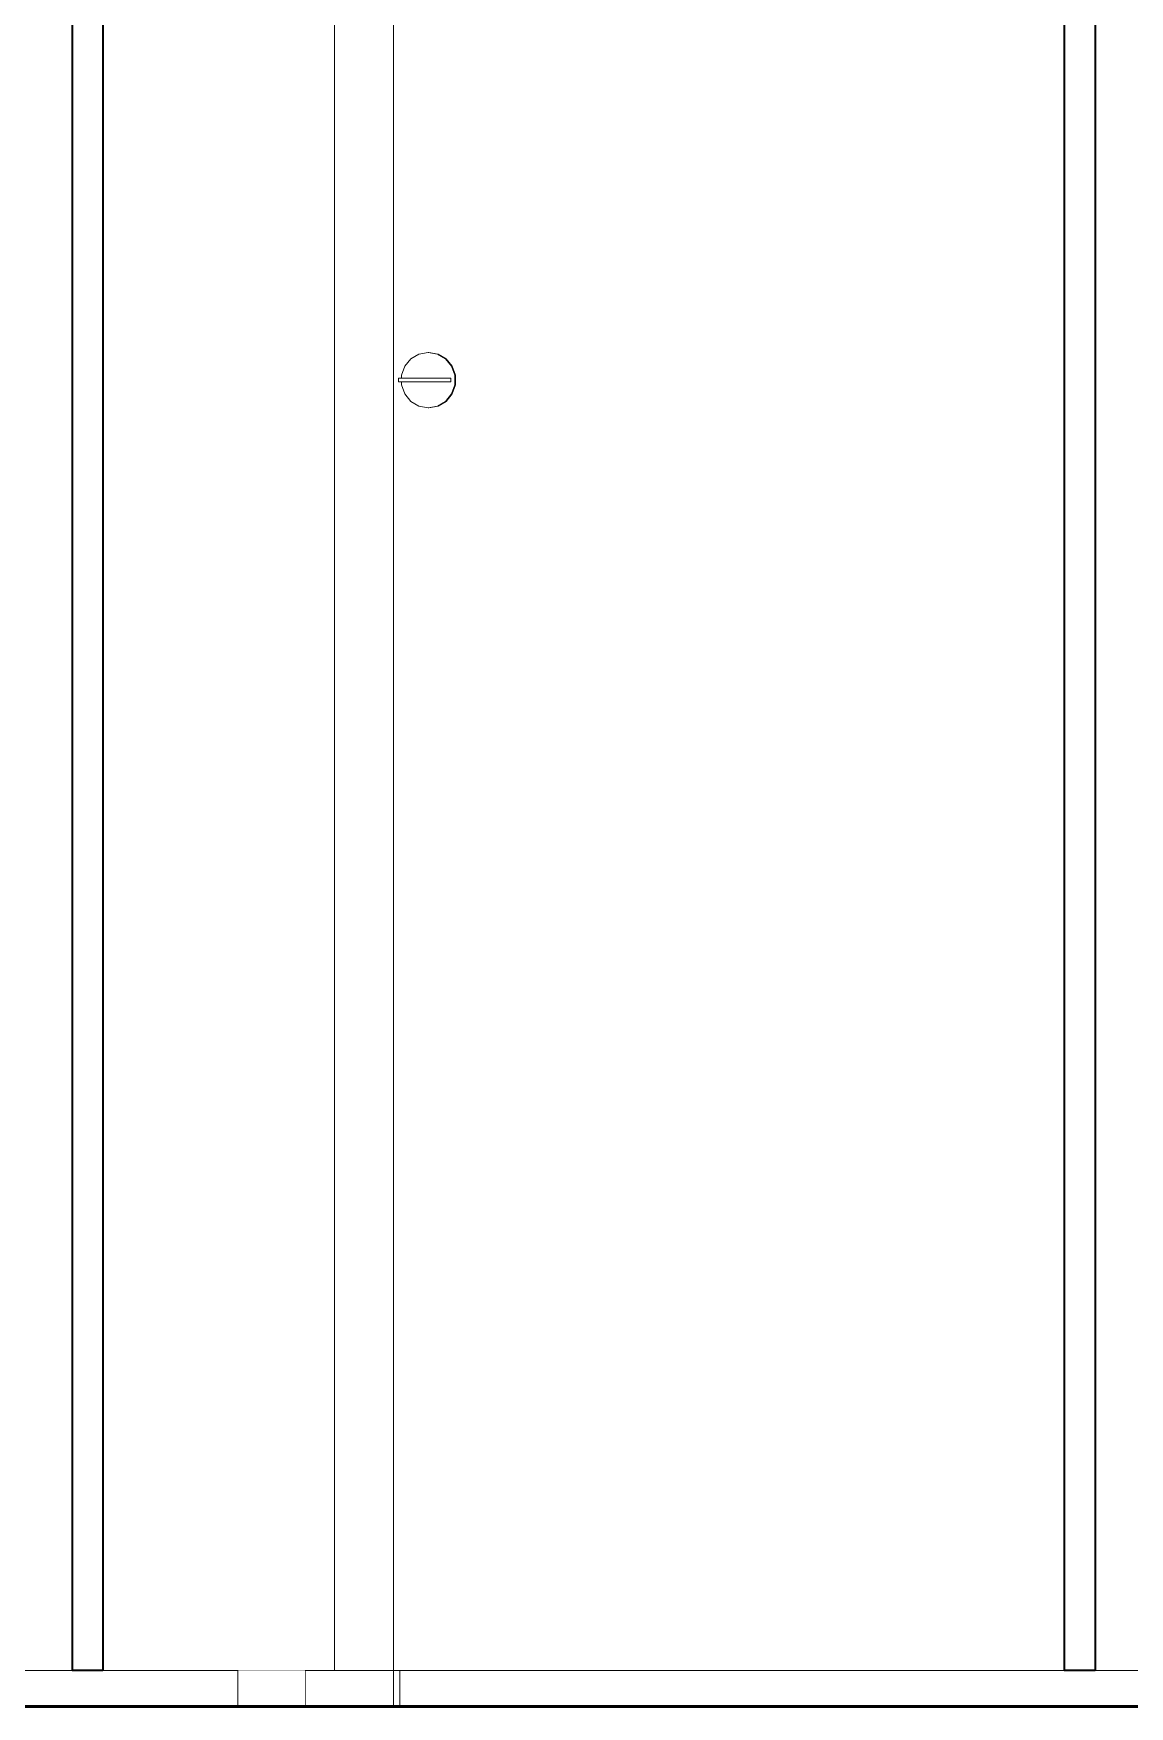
# Model space of a CAD drawing. Header units: millimetres. Extents: x -46169 to 237885, y -84465 to 18123.
# Drawn here: x 175201 to 176110, y -84333 to -82945 of the extents above; entities that cross this region are included whole.
import ezdxf

# ---------------------------------------------------------------- set-up
doc = ezdxf.new("R2010")
doc.units = ezdxf.units.MM
doc.header["$MEASUREMENT"] = 0
doc.linetypes.add('Wipeout_Contour', pattern=[1000, 0, -1000])
doc.layers.add('0_Pen_No__85', color=8, linetype='Continuous', lineweight=20)
doc.layers.add('New_A-20-M_Floor_Slab', color=7, linetype='Continuous')
doc.layers.add('New_A-35-M_FFE_Sanitary', color=7, linetype='Continuous')
for name, color, linetype, lineweight, true_color in [('New_A-20-M_Floor_Slab_Pen_No__29', 7, 'Continuous', 50, 0x2a2a2a), ('New_A-35-M_FFE_Sanitary_Pen_No__44', 7, 'Continuous', 35, 0x444444), ('New_A-35-M_FFE_Sanitary_Pen_No__64', 7, 'Continuous', 20, 0x606060)]:
    doc.layers.add(name, color=color, linetype=linetype, lineweight=lineweight, true_color=true_color)

# ---------------------------------------------------------------- blocks, each defined once
blk = doc.blocks.new('Section Elem_192_3', base_point=(129666.7, -84332.6))
at = {"layer": 'New_A-35-M_FFE_Sanitary_Pen_No__44', "linetype": 'Continuous'}
blk.add_line((176055.9, -82132.6), (176055.9, -84302.6), dxfattribs=at)
at = {"color": 254, "linetype": 'Wipeout_Contour', "lineweight": 0, "ltscale": 779361.58714}
blk.add_wipeout([(176081.7, -82132.6), (176081.7, -84302.6), (176262.7, -84302.6), (176262.7, -82132.6)], dxfattribs=at).dxf.layer = 'New_A-35-M_FFE_Sanitary'
at = {"layer": 'New_A-35-M_FFE_Sanitary_Pen_No__44', "linetype": 'Continuous'}
for p, q in [((176081.7, -82132.6), (176081.7, -84302.6)), ((176081.7, -84302.6), (176055.9, -84302.6))]:
    blk.add_line(p, q, dxfattribs=at)
at = {"layer": 'New_A-35-M_FFE_Sanitary_Pen_No__64', "linetype": 'Continuous'}
blk.add_line((176081.7, -84302.6), (176262.7, -84302.6), dxfattribs=at)
blk = doc.blocks.new('Section Elem_193_3', base_point=(129666.7, -84332.6))
at = {"layer": 'New_A-35-M_FFE_Sanitary_Pen_No__44', "linetype": 'Continuous'}
blk.add_line((175232.8, -82132.6), (175232.8, -84302.6), dxfattribs=at)
at = {"color": 254, "linetype": 'Wipeout_Contour', "lineweight": 0, "ltscale": 776841.131655}
blk.add_wipeout([(175450.6, -84302.6), (175499.5, -84302.6), (175499.5, -82132.6), (175450.6, -82132.6)], dxfattribs=at).dxf.layer = 'New_A-35-M_FFE_Sanitary'
at = {"color": 254, "linetype": 'Wipeout_Contour', "lineweight": 0, "ltscale": 777027.403765}
blk.add_wipeout([(175533.5, -83216.6), (175535.9, -83211), (175528.2, -83209.6), (175527.8, -83215.6)], dxfattribs=at).dxf.layer = 'New_A-35-M_FFE_Sanitary'
at = {"color": 254, "linetype": 'Wipeout_Contour', "lineweight": 0, "ltscale": 777116.625865}
blk.add_wipeout([(175547, -83234.1), (175547, -83231.1), (175546.8, -83231.1), (175546.8, -83234.1)], dxfattribs=at).dxf.layer = 'New_A-35-M_FFE_Sanitary'
at = {"color": 254, "linetype": 'Wipeout_Contour', "lineweight": 0, "ltscale": 777054.112409}
blk.add_wipeout([(175538.5, -83219.6), (175542.7, -83215), (175535.9, -83211), (175533.5, -83216.6)], dxfattribs=at).dxf.layer = 'New_A-35-M_FFE_Sanitary'
at = {"color": 254, "linetype": 'Wipeout_Contour', "lineweight": 0, "ltscale": 777111.958373}
blk.add_wipeout([(175546.8, -83234.1), (175546.8, -83231.1), (175544.4, -83231.1), (175544.4, -83234.1)], dxfattribs=at).dxf.layer = 'New_A-35-M_FFE_Sanitary'
at = {"color": 254, "linetype": 'Wipeout_Contour', "lineweight": 0, "ltscale": 778682.699894}
blk.add_wipeout([(175426.2, -84332.6), (175499.5, -84332.6), (175499.5, -84302.6), (175426.2, -84302.6)], dxfattribs=at).dxf.layer = 'New_A-35-M_FFE_Sanitary'
at = {"color": 254, "linetype": 'Wipeout_Contour', "lineweight": 0, "ltscale": 776405.418074}
blk.add_wipeout([(175258.4, -82132.6), (175258.4, -84302.6), (175450.6, -84302.6), (175450.6, -82132.6)], dxfattribs=at).dxf.layer = 'New_A-35-M_FFE_Sanitary'
at = {"color": 254, "linetype": 'Wipeout_Contour', "lineweight": 0, "ltscale": 777080.14598}
blk.add_wipeout([(175542.2, -83224.1), (175547.7, -83221.1), (175542.7, -83215), (175538.5, -83219.6)], dxfattribs=at).dxf.layer = 'New_A-35-M_FFE_Sanitary'
at = {"color": 254, "linetype": 'Wipeout_Contour', "lineweight": 0, "ltscale": 777076.87019}
blk.add_wipeout([(175544.4, -83234.1), (175544.4, -83231.1), (175527.4, -83231.1), (175527.4, -83234.1)], dxfattribs=at).dxf.layer = 'New_A-35-M_FFE_Sanitary'
at = {"color": 254, "linetype": 'Wipeout_Contour', "lineweight": 0, "ltscale": 778824.332708}
blk.add_wipeout([(175499.5, -84332.6), (175504.7, -84332.6), (175504.7, -84302.6), (175499.5, -84302.6)], dxfattribs=at).dxf.layer = 'New_A-35-M_FFE_Sanitary'
at = {"layer": 'New_A-35-M_FFE_Sanitary_Pen_No__44', "linetype": 'Continuous'}
for p, q in [((175258.4, -82132.6), (175258.4, -84302.6)), ((175258.4, -84302.6), (175232.8, -84302.6))]:
    blk.add_line(p, q, dxfattribs=at)
at = {"layer": 'New_A-35-M_FFE_Sanitary_Pen_No__64', "linetype": 'Continuous'}
for p, q in [((175450.6, -84302.6), (175450.6, -82132.6)), ((175258.4, -84302.6), (175450.6, -84302.6)), ((175426.2, -84332.6), (175426.2, -84302.6)), ((175450.6, -84302.6), (175499.5, -84302.6)), ((175499.5, -84332.6), (175499.5, -84302.6)), ((175499.5, -84302.6), (176055.9, -84302.6)), ((175504.7, -84332.6), (175504.7, -84302.6))]:
    blk.add_line(p, q, dxfattribs=at)
at = {"color": 254, "linetype": 'Wipeout_Contour', "lineweight": 0, "ltscale": 777102.357573}
blk.add_wipeout([(175544.2, -83229.7), (175550.4, -83228.6), (175547.7, -83221.1), (175542.2, -83224.1)], dxfattribs=at).dxf.layer = 'New_A-35-M_FFE_Sanitary'
at = {"color": 254, "linetype": 'Wipeout_Contour', "lineweight": 0, "ltscale": 777035.468484}
blk.add_wipeout([(175527.4, -83234.1), (175527.4, -83231.1), (175521.5, -83231.1), (175521.5, -83234.1)], dxfattribs=at).dxf.layer = 'New_A-35-M_FFE_Sanitary'
at = {"color": 254, "linetype": 'Wipeout_Contour', "lineweight": 0, "ltscale": 776995.578138}
blk.add_wipeout([(175521.5, -83234.1), (175521.5, -83231.1), (175505.3, -83231.1), (175505.3, -83234.1)], dxfattribs=at).dxf.layer = 'New_A-35-M_FFE_Sanitary'
at = {"color": 254, "linetype": 'Wipeout_Contour', "lineweight": 0, "ltscale": 1942789.026864025}
blk.add_wipeout([(175544.2, -83231.1), (175546.8, -83231.1), (175547, -83231.1), (175547, -83234.1), (175546.8, -83234.1), (175544.2, -83234.1), (175544.2, -83235.6), (175550.4, -83236.6), (175550.4, -83228.6), (175544.2, -83229.7)], dxfattribs=at).dxf.layer = 'New_A-35-M_FFE_Sanitary'
at = {"color": 254, "linetype": 'Wipeout_Contour', "lineweight": 0, "ltscale": 776963.511977}
blk.add_wipeout([(175505.3, -83234.1), (175505.3, -83231.1), (175503.8, -83231.1), (175503.8, -83234.1)], dxfattribs=at).dxf.layer = 'New_A-35-M_FFE_Sanitary'
at = {"color": 254, "linetype": 'Wipeout_Contour', "lineweight": 0, "ltscale": 777125.249611}
blk.add_wipeout([(175542.2, -83241.1), (175547.7, -83244.1), (175550.4, -83236.6), (175544.2, -83235.6)], dxfattribs=at).dxf.layer = 'New_A-35-M_FFE_Sanitary'
at = {"color": 254, "linetype": 'Wipeout_Contour', "lineweight": 0, "ltscale": 777123.388496}
blk.add_wipeout([(175538.5, -83245.6), (175542.7, -83250.2), (175547.7, -83244.1), (175542.2, -83241.1)], dxfattribs=at).dxf.layer = 'New_A-35-M_FFE_Sanitary'
at = {"color": 254, "linetype": 'Wipeout_Contour', "lineweight": 0, "ltscale": 777112.472423}
blk.add_wipeout([(175533.5, -83248.6), (175535.9, -83254.2), (175542.7, -83250.2), (175538.5, -83245.6)], dxfattribs=at).dxf.layer = 'New_A-35-M_FFE_Sanitary'
at = {"color": 254, "linetype": 'Wipeout_Contour', "lineweight": 0, "ltscale": 777093.844293}
blk.add_wipeout([(175527.8, -83249.6), (175528.2, -83255.6), (175535.9, -83254.2), (175533.5, -83248.6)], dxfattribs=at).dxf.layer = 'New_A-35-M_FFE_Sanitary'
at = {"color": 254, "linetype": 'Wipeout_Contour', "lineweight": 0, "ltscale": 777069.307185}
blk.add_wipeout([(175522.1, -83248.6), (175520.5, -83254.2), (175528.2, -83255.6), (175527.8, -83249.6)], dxfattribs=at).dxf.layer = 'New_A-35-M_FFE_Sanitary'
at = {"color": 254, "linetype": 'Wipeout_Contour', "lineweight": 0, "ltscale": 777042.495576}
blk.add_wipeout([(175517.1, -83245.6), (175513.8, -83250.2), (175520.5, -83254.2), (175522.1, -83248.6)], dxfattribs=at).dxf.layer = 'New_A-35-M_FFE_Sanitary'
at = {"color": 254, "linetype": 'Wipeout_Contour', "lineweight": 0, "ltscale": 777016.465176}
blk.add_wipeout([(175513.4, -83241.1), (175508.8, -83244.1), (175513.8, -83250.2), (175517.1, -83245.6)], dxfattribs=at).dxf.layer = 'New_A-35-M_FFE_Sanitary'
at = {"color": 254, "linetype": 'Wipeout_Contour', "lineweight": 0, "ltscale": 776994.255095}
blk.add_wipeout([(175511.4, -83235.6), (175506.1, -83236.6), (175508.8, -83244.1), (175513.4, -83241.1)], dxfattribs=at).dxf.layer = 'New_A-35-M_FFE_Sanitary'
at = {"color": 254, "linetype": 'Wipeout_Contour', "lineweight": 0, "ltscale": 776982.77713}
blk.add_wipeout([(175506.1, -83236.6), (175511.4, -83235.6), (175511.4, -83234.1), (175506.1, -83234.1)], dxfattribs=at).dxf.layer = 'New_A-35-M_FFE_Sanitary'
at = {"color": 254, "linetype": 'Wipeout_Contour', "lineweight": 0, "ltscale": 776974.611613}
blk.add_wipeout([(175511.4, -83229.7), (175506.1, -83228.6), (175506.1, -83231.1), (175511.4, -83231.1)], dxfattribs=at).dxf.layer = 'New_A-35-M_FFE_Sanitary'
at = {"color": 254, "linetype": 'Wipeout_Contour', "lineweight": 0, "ltscale": 776971.359234}
blk.add_wipeout([(175513.4, -83224.1), (175508.8, -83221.1), (175506.1, -83228.6), (175511.4, -83229.7)], dxfattribs=at).dxf.layer = 'New_A-35-M_FFE_Sanitary'
at = {"layer": 'New_A-35-M_FFE_Sanitary_Pen_No__64', "linetype": 'Continuous'}
for p, q in [((175499.5, -84302.6), (175499.5, -82132.6)), ((175503.8, -83234.1), (175503.8, -83231.1))]:
    blk.add_line(p, q, dxfattribs=at)
at = {"color": 254, "linetype": 'Wipeout_Contour', "lineweight": 0, "ltscale": 776973.216763}
blk.add_wipeout([(175517.1, -83219.6), (175513.8, -83215), (175508.8, -83221.1), (175513.4, -83224.1)], dxfattribs=at).dxf.layer = 'New_A-35-M_FFE_Sanitary'
at = {"color": 254, "linetype": 'Wipeout_Contour', "lineweight": 0, "ltscale": 776984.130354}
blk.add_wipeout([(175522.1, -83216.6), (175520.5, -83211), (175513.8, -83215), (175517.1, -83219.6)], dxfattribs=at).dxf.layer = 'New_A-35-M_FFE_Sanitary'
at = {"color": 254, "linetype": 'Wipeout_Contour', "lineweight": 0, "ltscale": 777002.864577}
blk.add_wipeout([(175527.8, -83215.6), (175528.2, -83209.6), (175520.5, -83211), (175522.1, -83216.6)], dxfattribs=at).dxf.layer = 'New_A-35-M_FFE_Sanitary'
at = {"color": 254, "linetype": 'Wipeout_Contour', "lineweight": 0, "ltscale": 777025.874436}
blk.add_wipeout([(175535.9, -83211), (175536.6, -83211), (175528.9, -83209.6), (175528.2, -83209.6)], dxfattribs=at).dxf.layer = 'New_A-35-M_FFE_Sanitary'
at = {"color": 254, "linetype": 'Wipeout_Contour', "lineweight": 0, "ltscale": 777056.612598}
blk.add_wipeout([(175542.7, -83215), (175543.3, -83215), (175536.6, -83211), (175535.9, -83211)], dxfattribs=at).dxf.layer = 'New_A-35-M_FFE_Sanitary'
at = {"color": 254, "linetype": 'Wipeout_Contour', "lineweight": 0, "ltscale": 777086.576392}
blk.add_wipeout([(175547.7, -83221.1), (175548.3, -83221.1), (175543.3, -83215), (175542.7, -83215)], dxfattribs=at).dxf.layer = 'New_A-35-M_FFE_Sanitary'
at = {"color": 254, "linetype": 'Wipeout_Contour', "lineweight": 0, "ltscale": 777112.152047}
blk.add_wipeout([(175550.4, -83228.6), (175551, -83228.6), (175548.3, -83221.1), (175547.7, -83221.1)], dxfattribs=at).dxf.layer = 'New_A-35-M_FFE_Sanitary'
at = {"color": 254, "linetype": 'Wipeout_Contour', "lineweight": 0, "ltscale": 777130.255339}
blk.add_wipeout([(175550.4, -83236.6), (175551, -83236.6), (175551, -83228.6), (175550.4, -83228.6)], dxfattribs=at).dxf.layer = 'New_A-35-M_FFE_Sanitary'
at = {"color": 254, "linetype": 'Wipeout_Contour', "lineweight": 0, "ltscale": 777138.703274}
blk.add_wipeout([(175547.7, -83244.1), (175548.3, -83244.1), (175551, -83236.6), (175550.4, -83236.6)], dxfattribs=at).dxf.layer = 'New_A-35-M_FFE_Sanitary'
at = {"color": 254, "linetype": 'Wipeout_Contour', "lineweight": 0, "ltscale": 777136.477242}
blk.add_wipeout([(175542.7, -83250.2), (175543.3, -83250.2), (175548.3, -83244.1), (175547.7, -83244.1)], dxfattribs=at).dxf.layer = 'New_A-35-M_FFE_Sanitary'
at = {"color": 254, "linetype": 'Wipeout_Contour', "lineweight": 0, "ltscale": 777123.845618}
blk.add_wipeout([(175535.9, -83254.2), (175536.6, -83254.2), (175543.3, -83250.2), (175542.7, -83250.2)], dxfattribs=at).dxf.layer = 'New_A-35-M_FFE_Sanitary'
at = {"color": 254, "linetype": 'Wipeout_Contour', "lineweight": 0, "ltscale": 777102.331496}
blk.add_wipeout([(175528.2, -83255.6), (175528.9, -83255.6), (175536.6, -83254.2), (175535.9, -83254.2)], dxfattribs=at).dxf.layer = 'New_A-35-M_FFE_Sanitary'
at = {"color": 254, "linetype": 'Wipeout_Contour', "lineweight": 0, "ltscale": 2331185.940333871}
blk.add_wipeout([(175511.4, -83235.6), (175513.4, -83241.1), (175517.1, -83245.6), (175522.1, -83248.6), (175527.8, -83249.6), (175533.5, -83248.6), (175538.5, -83245.6), (175542.2, -83241.1), (175544.2, -83235.6), (175544.2, -83234.1), (175527.4, -83234.1), (175511.4, -83234.1)], dxfattribs=at).dxf.layer = 'New_A-35-M_FFE_Sanitary'
at = {"layer": 'New_A-35-M_FFE_Sanitary_Pen_No__64', "linetype": 'Continuous'}
for p, q in [((175513.8, -83250.2), (175508.8, -83244.1)), ((175547.7, -83244.1), (175542.7, -83250.2)), ((175548.3, -83244.1), (175543.3, -83250.2)), ((175520.5, -83254.2), (175513.8, -83250.2)), ((175528.2, -83255.6), (175520.5, -83254.2)), ((175535.9, -83254.2), (175528.2, -83255.6)), ((175528.2, -83255.6), (175528.9, -83255.6)), ((175536.6, -83254.2), (175528.9, -83255.6)), ((175542.7, -83250.2), (175535.9, -83254.2)), ((175543.3, -83250.2), (175536.6, -83254.2))]:
    blk.add_line(p, q, dxfattribs=at)
at = {"color": 254, "linetype": 'Wipeout_Contour', "lineweight": 0, "ltscale": 2331098.668882716}
blk.add_wipeout([(175511.4, -83229.7), (175511.4, -83231.1), (175527.4, -83231.1), (175544.2, -83231.1), (175544.2, -83229.7), (175542.2, -83224.1), (175538.5, -83219.6), (175533.5, -83216.6), (175527.8, -83215.6), (175522.1, -83216.6), (175517.1, -83219.6), (175513.4, -83224.1)], dxfattribs=at).dxf.layer = 'New_A-35-M_FFE_Sanitary'
at = {"layer": 'New_A-35-M_FFE_Sanitary_Pen_No__64', "linetype": 'Continuous'}
for p, q in [((175506.1, -83228.6), (175508.8, -83221.1)), ((175508.8, -83221.1), (175513.8, -83215)), ((175513.8, -83215), (175520.5, -83211)), ((175520.5, -83211), (175528.2, -83209.6)), ((175528.2, -83209.6), (175535.9, -83211)), ((175528.2, -83209.6), (175528.9, -83209.6)), ((175528.9, -83209.6), (175536.6, -83211)), ((175535.9, -83211), (175542.7, -83215)), ((175536.6, -83211), (175543.3, -83215)), ((175542.7, -83215), (175547.7, -83221.1)), ((175543.3, -83215), (175548.3, -83221.1)), ((175547.7, -83221.1), (175550.4, -83228.6)), ((175548.3, -83221.1), (175551, -83228.6)), ((175505.3, -83231.1), (175503.8, -83231.1)), ((175505.3, -83234.1), (175503.8, -83234.1)), ((175521.5, -83231.1), (175505.3, -83231.1)), ((175521.5, -83234.1), (175505.3, -83234.1)), ((175506.1, -83231.1), (175506.1, -83228.6)), ((175506.1, -83236.6), (175506.1, -83234.1)), ((175527.4, -83231.1), (175521.5, -83231.1)), ((175527.4, -83234.1), (175521.5, -83234.1)), ((175544.4, -83231.1), (175527.4, -83231.1)), ((175544.4, -83234.1), (175527.4, -83234.1)), ((175546.8, -83231.1), (175544.4, -83231.1)), ((175546.8, -83234.1), (175544.4, -83234.1)), ((175547, -83231.1), (175546.8, -83231.1)), ((175547, -83234.1), (175546.8, -83234.1)), ((175547, -83234.1), (175547, -83231.1)), ((175550.4, -83228.6), (175550.4, -83236.6)), ((175551, -83228.6), (175551, -83236.6)), ((175508.8, -83244.1), (175506.1, -83236.6)), ((175550.4, -83236.6), (175547.7, -83244.1)), ((175551, -83236.6), (175548.3, -83244.1))]:
    blk.add_line(p, q, dxfattribs=at)
blk = doc.blocks.new('Section Elem_194_3', base_point=(129666.7, -84332.6))
at = {"layer": 'New_A-35-M_FFE_Sanitary_Pen_No__64', "linetype": 'Continuous'}
blk.add_line((174681.3, -84302.6), (175232.8, -84302.6), dxfattribs=at)
at = {"color": 254, "linetype": 'Wipeout_Contour', "lineweight": 0, "ltscale": 778450.053181}
blk.add_wipeout([(175370.5, -84302.6), (175370.5, -84332.6), (175426.2, -84332.6), (175426.2, -84302.6)], dxfattribs=at).dxf.layer = 'New_A-35-M_FFE_Sanitary'
at = {"layer": 'New_A-35-M_FFE_Sanitary_Pen_No__64', "linetype": 'Continuous'}
blk.add_line((175370.5, -84332.6), (175370.5, -84302.6), dxfattribs=at)
blk = doc.blocks.new('Section Elem_259_3', base_point=(129666.7, -84332.6))
at = {"layer": 'New_A-20-M_Floor_Slab_Pen_No__29', "linetype": 'Continuous'}
blk.add_line((172858.8, -84332.6), (177009.4, -84332.6), dxfattribs=at)
blk = doc.blocks.new('I-06 Lecture Theatre Elevation_STORY_MARKER', base_point=(129666.7, -84332.6))
at = {"layer": '0_Pen_No__85', "linetype": 'Continuous'}
blk.add_line((164194, -84332.6), (177009.4, -84332.6), dxfattribs=at)

msp = doc.modelspace()

# ---------------------------------------------------------------- block references
at = {"layer": 'New_A-35-M_FFE_Sanitary'}
msp.add_blockref('Section Elem_192_3', (129666.7, -84332.6), dxfattribs=at)

# ---------------------------------------------------------------- next in the draw order: block references
msp.add_blockref('Section Elem_193_3', (129666.7, -84332.6), dxfattribs=at)

# ---------------------------------------------------------------- next in the draw order: block references
msp.add_blockref('Section Elem_194_3', (129666.7, -84332.6), dxfattribs=at)

# ---------------------------------------------------------------- next in the draw order: block references
at = {"linetype": 'Continuous', "lineweight": 0}
msp.add_blockref('I-06 Lecture Theatre Elevation_STORY_MARKER', (129666.7, -84332.6), dxfattribs=at)
at = {"layer": 'New_A-20-M_Floor_Slab'}
msp.add_blockref('Section Elem_259_3', (129666.7, -84332.6), dxfattribs=at)

doc.saveas('drawing.dxf')
